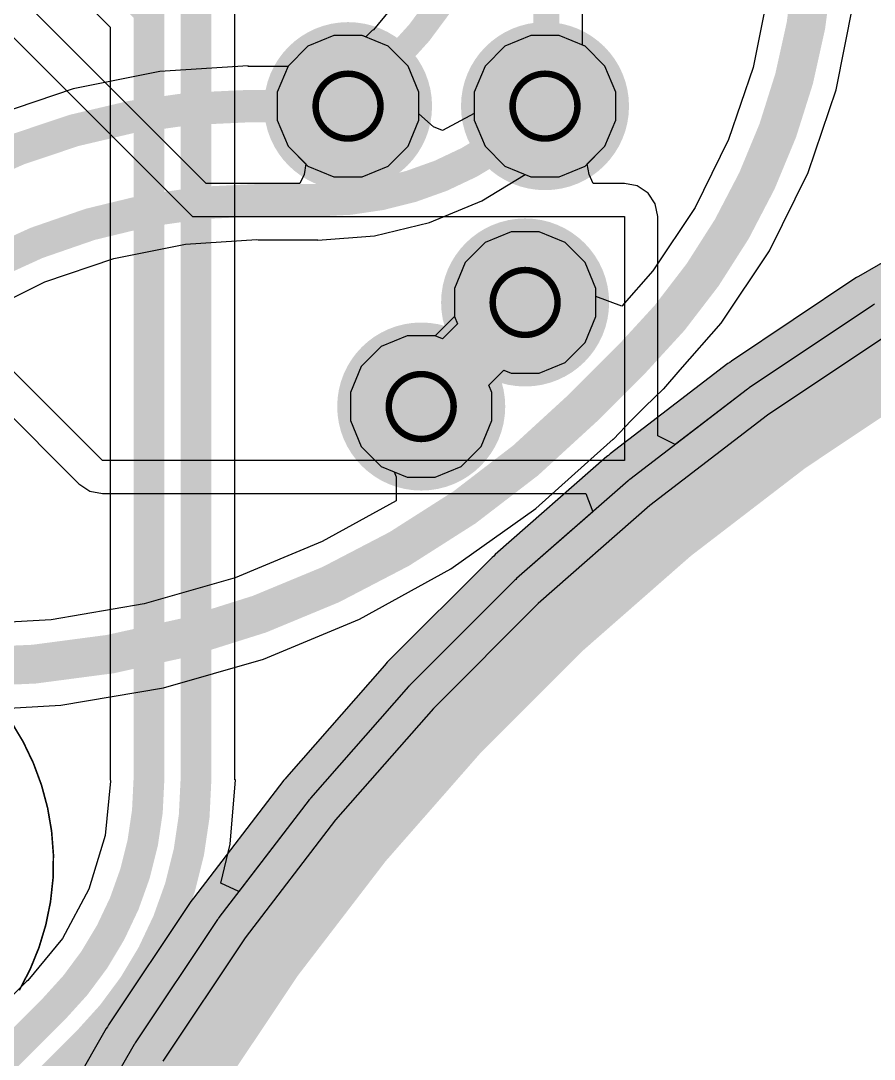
# Model space of a CAD drawing. Header units: inches. Extents: x -30 to 282, y -86 to 78.
# Drawn here: x -6.09 to 0.59, y -35.86 to -27.72 of the extents above; entities that cross this region are included whole.
import ezdxf

# ---------------------------------------------------------------- set-up
doc = ezdxf.new("R2010")
doc.units = ezdxf.units.IN
for name, color, linetype in [('Board Outline', 216, 'Continuous'), ('Bottom Layer', 5, 'Continuous'), ('Dimensions', 6, 'Continuous'), ('Drill Drawing', 1, 'Continuous'), ('GND 01', 76, 'Continuous'), ('GND 02', 16, 'Continuous'), ('Multi-Layer', 9, 'Continuous'), ('PWR', 156, 'Continuous'), ('SIG 01', 90, 'Continuous'), ('Top Layer', 1, 'Continuous'), ('Via Holes', 16, 'Continuous')]:
    doc.layers.add(name, color=color, linetype=linetype)

msp = doc.modelspace()

# ---------------------------------------------------------------- hatches: boundary and pattern name
at = {"layer": 'Bottom Layer'}
h = msp.add_hatch(color=5, dxfattribs=at)
edge = h.paths.add_edge_path()
edge.add_arc((-3.5291, -28.3932), 0.3, 0, 360)
h = msp.add_hatch(color=5, dxfattribs=at)
edge = h.paths.add_edge_path()
edge.add_arc((-1.9866, -28.3932), 0.3, 0, 360)
h = msp.add_hatch(color=5, dxfattribs=at)
edge = h.paths.add_edge_path()
edge.add_arc((-2.1424, -29.9307), 0.3, 0, 360)
h = msp.add_hatch(color=5, dxfattribs=at)
edge = h.paths.add_edge_path()
edge.add_arc((-2.9561, -30.7456), 0.3, 0, 360)
at = {"layer": 'GND 01'}
h = msp.add_hatch(color=76, dxfattribs=at)
edge = h.paths.add_edge_path()
edge.add_arc((-3.5291, -28.3932), 0.658, 0, 360)
h = msp.add_hatch(color=76, dxfattribs=at)
edge = h.paths.add_edge_path()
edge.add_arc((-1.9866, -28.3932), 0.658, 0, 360)
h = msp.add_hatch(color=76, dxfattribs=at)
edge = h.paths.add_edge_path()
edge.add_arc((-2.1424, -29.9307), 0.658, 0, 360)
h = msp.add_hatch(color=76, dxfattribs=at)
edge = h.paths.add_edge_path()
edge.add_arc((-2.9561, -30.7456), 0.658, 0, 360)
at = {"layer": 'GND 02'}
h = msp.add_hatch(color=16, dxfattribs=at)
edge = h.paths.add_edge_path()
edge.add_arc((-3.5291, -28.3932), 0.658, 0, 360)
h = msp.add_hatch(color=16, dxfattribs=at)
edge = h.paths.add_edge_path()
edge.add_arc((-1.9866, -28.3932), 0.658, 0, 360)
h = msp.add_hatch(color=16, dxfattribs=at)
edge = h.paths.add_edge_path()
edge.add_arc((-2.1424, -29.9307), 0.658, 0, 360)
h = msp.add_hatch(color=16, dxfattribs=at)
edge = h.paths.add_edge_path()
edge.add_arc((-2.9561, -30.7456), 0.658, 0, 360)
at = {"layer": 'PWR'}
h = msp.add_hatch(color=156, dxfattribs=at)
edge = h.paths.add_edge_path()
edge.add_arc((-3.5291, -28.3932), 0.3, 0, 360)
h = msp.add_hatch(color=156, dxfattribs=at)
edge = h.paths.add_edge_path()
edge.add_arc((-1.9866, -28.3932), 0.3, 0, 360)
h = msp.add_hatch(color=156, dxfattribs=at)
edge = h.paths.add_edge_path()
edge.add_arc((-2.1424, -29.9307), 0.3, 0, 360)
h = msp.add_hatch(color=156, dxfattribs=at)
edge = h.paths.add_edge_path()
edge.add_arc((-2.9561, -30.7456), 0.3, 0, 360)
at = {"layer": 'SIG 01'}
h = msp.add_hatch(color=90, dxfattribs=at)
edge = h.paths.add_edge_path()
edge.add_arc((-3.5291, -28.3932), 0.3, 0, 360)
h = msp.add_hatch(color=90, dxfattribs=at)
edge = h.paths.add_edge_path()
edge.add_arc((-1.9866, -28.3932), 0.3, 0, 360)
h = msp.add_hatch(color=90, dxfattribs=at)
edge = h.paths.add_edge_path()
edge.add_arc((-2.1424, -29.9307), 0.3, 0, 360)
h = msp.add_hatch(color=90, dxfattribs=at)
edge = h.paths.add_edge_path()
edge.add_arc((-2.9561, -30.7456), 0.3, 0, 360)
at = {"layer": 'Top Layer'}
h = msp.add_hatch(color=1, dxfattribs=at)
edge = h.paths.add_edge_path()
edge.add_arc((-3.5291, -28.3932), 0.3, 0, 360)
h = msp.add_hatch(color=1, dxfattribs=at)
edge = h.paths.add_edge_path()
edge.add_arc((-1.9866, -28.3932), 0.3, 0, 360)
h = msp.add_hatch(color=1, dxfattribs=at)
edge = h.paths.add_edge_path()
edge.add_arc((-2.1424, -29.9307), 0.3, 0, 360)
h = msp.add_hatch(color=1, dxfattribs=at)
edge = h.paths.add_edge_path()
edge.add_arc((-2.9561, -30.7456), 0.3, 0, 360)
at = {"layer": 'Via Holes'}
h = msp.add_hatch(color=7, dxfattribs=at)
edge = h.paths.add_edge_path()
edge.add_arc((-3.5291, -28.3932), 0.15, 0, 360)
h = msp.add_hatch(color=7, dxfattribs=at)
edge = h.paths.add_edge_path()
edge.add_arc((-1.9866, -28.3932), 0.15, 0, 360)
h = msp.add_hatch(color=7, dxfattribs=at)
edge = h.paths.add_edge_path()
edge.add_arc((-2.1424, -29.9307), 0.15, 0, 360)
h = msp.add_hatch(color=7, dxfattribs=at)
edge = h.paths.add_edge_path()
edge.add_arc((-2.9561, -30.7456), 0.15, 0, 360)

# ---------------------------------------------------------------- linework, layer by layer
at = {"layer": 'Board Outline', "const_width": 0.254}
msp.add_lwpolyline([(37.4947, -16.4465, -2.502525), (-17.2929, -16.4465)], format="xyb", dxfattribs=at)
msp.add_lwpolyline([(27.8604, -45.25, 1), (-7.6586, -45.25, 1)], format="xyb", close=True, dxfattribs=at)
at = {"layer": 'Bottom Layer'}
for p, q in [((-7.7209, -25.4473), (-5.3927, -27.7755)), ((-4.4158, -33.6692), (-4.4158, -27.4969)), ((-5.3927, -27.7755), (-5.3927, -33.6669)), ((-3.6393, -27.8392), (-3.8429, -27.9236)), ((-3.4189, -27.8392), (-3.6393, -27.8392)), ((-3.2153, -27.9236), (-3.4189, -27.8392)), ((-2.0968, -27.8392), (-2.3004, -27.9236)), ((-1.8764, -27.8392), (-2.0968, -27.8392)), ((-1.6728, -27.9236), (-1.8764, -27.8392)), ((-3.8429, -27.9236), (-3.9988, -28.0794)), ((-3.0595, -28.0794), (-3.2153, -27.9236)), ((-2.3004, -27.9236), (-2.4562, -28.0794)), ((-1.5169, -28.0794), (-1.6728, -27.9236)), ((-3.9988, -28.0794), (-4.0831, -28.283)), ((-2.9751, -28.283), (-3.0595, -28.0794)), ((-2.4562, -28.0794), (-2.5406, -28.283)), ((-1.4326, -28.283), (-1.5169, -28.0794)), ((-4.0831, -28.283), (-4.0831, -28.5034)), ((-2.9751, -28.5034), (-2.9751, -28.283)), ((-2.5406, -28.283), (-2.5406, -28.5034)), ((-1.4326, -28.5034), (-1.4326, -28.283)), ((-4.0831, -28.5034), (-3.9988, -28.707)), ((-3.0595, -28.707), (-2.9751, -28.5034)), ((-2.5406, -28.5034), (-2.4562, -28.707)), ((-1.5169, -28.707), (-1.4326, -28.5034)), ((-3.9988, -28.707), (-3.8429, -28.8629)), ((-3.2153, -28.8629), (-3.0595, -28.707)), ((-2.4562, -28.707), (-2.3004, -28.8629)), ((-1.6728, -28.8629), (-1.5169, -28.707)), ((-3.8429, -28.8629), (-3.6393, -28.9472)), ((-3.4189, -28.9472), (-3.2153, -28.8629)), ((-2.3004, -28.8629), (-2.0968, -28.9472)), ((-1.8764, -28.9472), (-1.6728, -28.8629)), ((-3.6393, -28.9472), (-3.4189, -28.9472)), ((-2.0968, -28.9472), (-1.8764, -28.9472)), ((-2.2526, -29.3767), (-2.4562, -29.4611)), ((-2.0322, -29.3767), (-2.2526, -29.3767)), ((-1.8286, -29.4611), (-2.0322, -29.3767)), ((-2.4562, -29.4611), (-2.6121, -29.6169)), ((-1.6727, -29.6169), (-1.8286, -29.4611)), ((-2.6121, -29.6169), (-2.6964, -29.8205)), ((-1.5884, -29.8205), (-1.6727, -29.6169)), ((-2.6964, -29.8205), (-2.6964, -30.0409)), ((-1.5884, -30.0409), (-1.5884, -29.8205)), ((0.5788, -29.9533), (-0.3875, -30.5989)), ((0.5867, -29.95), (0.5788, -29.9533)), ((0.5932, -29.9443), (0.5867, -29.95)), ((-2.6964, -30.0409), (-2.6726, -30.0985)), ((-1.6727, -30.2445), (-1.5884, -30.0409)), ((-2.6726, -30.0985), (-2.7892, -30.2151)), ((-3.0663, -30.1916), (-3.2699, -30.276)), ((-2.8459, -30.1916), (-3.0663, -30.1916)), ((-2.7892, -30.2151), (-2.8459, -30.1916)), ((-1.8286, -30.4004), (-1.6727, -30.2445)), ((-3.2699, -30.276), (-3.4258, -30.4318)), ((-2.0322, -30.4847), (-1.8286, -30.4004)), ((-3.4258, -30.4318), (-3.5101, -30.6354)), ((-2.426, -30.5779), (-2.3093, -30.4612)), ((-2.3093, -30.4612), (-2.2526, -30.4847)), ((-2.2526, -30.4847), (-2.0322, -30.4847)), ((-2.4021, -30.6354), (-2.426, -30.5779)), ((-3.5101, -30.6354), (-3.5101, -30.8558)), ((-2.4021, -30.8558), (-2.4021, -30.6354)), ((-0.4013, -30.6088), (-1.3233, -31.3163)), ((-0.3936, -30.605), (-0.4013, -30.6088)), ((-0.3875, -30.5989), (-0.3936, -30.605)), ((-3.5101, -30.8558), (-3.4258, -31.0594)), ((-2.4865, -31.0594), (-2.4021, -30.8558)), ((-3.4258, -31.0594), (-3.2699, -31.2153)), ((-2.6423, -31.2153), (-2.4865, -31.0594)), ((-3.2699, -31.2153), (-3.0663, -31.2996)), ((-2.8459, -31.2996), (-2.6423, -31.2153)), ((-3.0663, -31.2996), (-2.8459, -31.2996)), ((-1.3364, -31.327), (-2.2101, -32.0933)), ((-1.3289, -31.3227), (-1.3364, -31.327)), ((-1.3233, -31.3163), (-1.3289, -31.3227)), ((-2.2225, -32.1049), (-3.0442, -32.9266)), ((-2.2153, -32.1001), (-2.2225, -32.1049)), ((-2.2101, -32.0933), (-2.2153, -32.1001)), ((-3.049, -32.9338), (-3.0558, -32.939)), ((-3.0442, -32.9266), (-3.049, -32.9338)), ((-3.0558, -32.939), (-3.8221, -33.8127)), ((-5.3927, -33.6669), (-5.39, -33.6801)), ((-5.39, -33.6801), (-5.4318, -34.1038)), ((-4.4513, -34.1716), (-4.4117, -33.6692)), ((-4.4117, -33.6692), (-4.4158, -33.6692)), ((-3.8328, -33.8258), (-4.384, -34.5441)), ((-3.8264, -33.8202), (-3.8328, -33.8258)), ((-3.8221, -33.8127), (-3.8264, -33.8202)), ((-5.4318, -34.1038), (-5.5592, -34.524)), ((-4.5246, -34.477), (-4.4513, -34.1716)), ((-4.384, -34.5441), (-4.5246, -34.477)), ((-5.5592, -34.524), (-5.7662, -34.9112)), ((-5.7662, -34.9112), (-6.0363, -35.2403)), ((-6.0475, -35.2478), (-9.0354, -38.2357)), ((-6.0363, -35.2403), (-6.0475, -35.2478))]:
    msp.add_line(p, q, dxfattribs=at)
at = {"layer": 'Bottom Layer', "const_width": 0.2413}
for points in [[(-7.5058, -25.2321), (-5.0884, -27.6495)], [(-4.7201, -33.6692), (-4.7201, -27.4969)], [(-5.0884, -33.6669), (-5.0884, -27.6495)], [(-8.8202, -38.4508), (-5.8323, -35.4629)], [(-8.4519, -38.6034), (-5.5702, -35.7217)]]:
    msp.add_lwpolyline(points, dxfattribs=at)
at = {"layer": 'Bottom Layer', "const_width": 0.1206}
for points in [[(-5.1487, -27.6495, 1), (-5.0281, -27.6495, 1)], [(-5.1487, -27.6495, 1), (-5.0281, -27.6495, 1)], [(-5.1487, -33.6669, 1), (-5.0281, -33.6669, 1)], [(-5.1487, -33.6669, 1), (-5.0281, -33.6669, 1)], [(-4.7804, -33.6692, 1), (-4.6598, -33.6692, 1)], [(-4.7804, -33.6692, 1), (-4.6598, -33.6692, 1)], [(-5.8927, -35.4629, 1), (-5.772, -35.4629, 1)], [(-5.8927, -35.4629, 1), (-5.772, -35.4629, 1)], [(-5.6306, -35.7217, 1), (-5.5099, -35.7217, 1)], [(-5.6306, -35.7217, 1), (-5.5099, -35.7217, 1)], [(-5.6291, -35.7202, 1), (-5.5084, -35.7202, 1)], [(-5.6291, -35.7202, 1), (-5.5084, -35.7202, 1)]]:
    msp.add_lwpolyline(points, format="xyb", close=True, dxfattribs=at)
at = {"layer": 'Bottom Layer', "const_width": 0.2413}
for points in [[(-5.0884, -33.6669, -0.198912), (-5.8323, -35.4629)], [(-4.7201, -33.6692, -0.198725), (-5.5688, -35.7202)], [(-5.5688, -35.7202, -0.00018), (-5.5702, -35.7217)]]:
    msp.add_lwpolyline(points, format="xyb", dxfattribs=at)
at = {"layer": 'Dimensions', "const_width": 0.0127}
msp.add_lwpolyline([(-6.8356, -32.5849, -0.414214), (-6.1036, -35.317)], format="xyb", dxfattribs=at)
at = {"layer": 'Drill Drawing'}
for points, const_width in [([(-3.2751, -28.3932, 1), (-3.7831, -28.3932, 1)], 0.0508), ([(-1.7326, -28.3932, 1), (-2.2406, -28.3932, 1)], 0.0508), ([(-3.7958, -28.3932, 1), (-3.7704, -28.3932, 1)], 0.0254), ([(-3.2878, -28.3932, 1), (-3.2624, -28.3932, 1)], 0.0254), ([(-2.2533, -28.3932, 1), (-2.2279, -28.3932, 1)], 0.0254), ([(-1.7453, -28.3932, 1), (-1.7199, -28.3932, 1)], 0.0254), ([(-1.8884, -29.9307, 1), (-2.3964, -29.9307, 1)], 0.0508), ([(-2.4091, -29.9307, 1), (-2.3837, -29.9307, 1)], 0.0254), ([(-1.9011, -29.9307, 1), (-1.8757, -29.9307, 1)], 0.0254), ([(-2.7021, -30.7456, 1), (-3.2101, -30.7456, 1)], 0.0508), ([(-3.2228, -30.7456, 1), (-3.1974, -30.7456, 1)], 0.0254), ([(-2.7148, -30.7456, 1), (-2.6894, -30.7456, 1)], 0.0254)]:
    msp.add_lwpolyline(points, format="xyb", close=True, dxfattribs=dict(at, const_width=const_width))
at = {"layer": 'GND 01'}
for p, q in [((1.4739, -29.1454), (0.4675, -29.7265)), ((0.4391, -29.7442), (-0.5272, -30.3898)), ((0.4539, -29.7363), (0.4391, -29.7442)), ((0.4675, -29.7265), (0.4539, -29.7363)), ((-0.5544, -30.4093), (-1.4764, -31.1167)), ((-0.5402, -30.4004), (-0.5544, -30.4093)), ((-0.5272, -30.3898), (-0.5402, -30.4004)), ((-1.5022, -31.1379), (-2.3759, -31.9042)), ((-1.4886, -31.1282), (-1.5022, -31.1379)), ((-1.4764, -31.1167), (-1.4886, -31.1282)), ((-2.4003, -31.927), (-3.2221, -32.7488)), ((-2.3874, -31.9164), (-2.4003, -31.927)), ((-2.3759, -31.9042), (-2.3874, -31.9164)), ((-3.2449, -32.7732), (-4.0112, -33.6469)), ((-3.2327, -32.7617), (-3.2449, -32.7732)), ((-3.2221, -32.7488), (-3.2327, -32.7617)), ((-4.0209, -33.6605), (-4.0324, -33.6727)), ((-4.0112, -33.6469), (-4.0209, -33.6605)), ((-4.0324, -33.6727), (-4.7398, -34.5947)), ((-4.7593, -34.6219), (-5.4049, -35.5882)), ((-4.7487, -34.609), (-4.7593, -34.6219)), ((-4.7398, -34.5947), (-4.7487, -34.609)), ((-5.4226, -35.6165), (-6.0037, -36.623)), ((-5.4128, -35.603), (-5.4226, -35.6165)), ((-5.4049, -35.5882), (-5.4128, -35.603))]:
    msp.add_line(p, q, dxfattribs=at)
at = {"layer": 'GND 01', "const_width": 1.016}
for points in [[(0.7227, -30.1686), (1.7291, -29.5875)], [(-0.2436, -30.8142), (0.7227, -30.1686)], [(-1.1656, -31.5217), (-0.2436, -30.8142)], [(-2.0394, -32.288), (-1.1656, -31.5217)], [(-2.8611, -33.1097), (-2.0394, -32.288)], [(-3.6274, -33.9835), (-2.8611, -33.1097)], [(-4.3349, -34.9055), (-3.6274, -33.9835)], [(-4.9805, -35.8718), (-4.3349, -34.9055)], [(-5.5616, -36.8782), (-4.9805, -35.8718)]]:
    msp.add_lwpolyline(points, dxfattribs=at)
at = {"layer": 'GND 01', "const_width": 0.508}
for points in [[(0.4687, -30.1686, 1), (0.9767, -30.1686, 1)], [(0.4687, -30.1686, 1), (0.9767, -30.1686, 1)], [(-0.4976, -30.8142, 1), (0.0104, -30.8142, 1)], [(-0.4976, -30.8142, 1), (0.0104, -30.8142, 1)], [(-1.4196, -31.5217, 1), (-0.9116, -31.5217, 1)], [(-1.4196, -31.5217, 1), (-0.9116, -31.5217, 1)], [(-2.2934, -32.288, 1), (-1.7854, -32.288, 1)], [(-2.2934, -32.288, 1), (-1.7854, -32.288, 1)], [(-3.1151, -33.1097, 1), (-2.6071, -33.1097, 1)], [(-3.1151, -33.1097, 1), (-2.6071, -33.1097, 1)], [(-3.8814, -33.9835, 1), (-3.3734, -33.9835, 1)], [(-3.8814, -33.9835, 1), (-3.3734, -33.9835, 1)], [(-4.5889, -34.9055, 1), (-4.0809, -34.9055, 1)], [(-4.5889, -34.9055, 1), (-4.0809, -34.9055, 1)], [(-5.2345, -35.8718, 1), (-4.7265, -35.8718, 1)], [(-5.2345, -35.8718, 1), (-4.7265, -35.8718, 1)]]:
    msp.add_lwpolyline(points, format="xyb", close=True, dxfattribs=at)
at = {"layer": 'GND 02'}
for p, q in [((1.4739, -29.1454), (0.4675, -29.7265)), ((0.4391, -29.7442), (-0.5272, -30.3898)), ((0.4539, -29.7363), (0.4391, -29.7442)), ((0.4675, -29.7265), (0.4539, -29.7363)), ((-0.5544, -30.4093), (-1.4764, -31.1167)), ((-0.5402, -30.4004), (-0.5544, -30.4093)), ((-0.5272, -30.3898), (-0.5402, -30.4004)), ((-1.5022, -31.1379), (-2.3759, -31.9042)), ((-1.4886, -31.1282), (-1.5022, -31.1379)), ((-1.4764, -31.1167), (-1.4886, -31.1282)), ((-2.4003, -31.927), (-3.2221, -32.7488)), ((-2.3874, -31.9164), (-2.4003, -31.927)), ((-2.3759, -31.9042), (-2.3874, -31.9164)), ((-3.2449, -32.7732), (-4.0112, -33.6469)), ((-3.2327, -32.7617), (-3.2449, -32.7732)), ((-3.2221, -32.7488), (-3.2327, -32.7617)), ((-4.0209, -33.6605), (-4.0324, -33.6727)), ((-4.0112, -33.6469), (-4.0209, -33.6605)), ((-4.0324, -33.6727), (-4.7398, -34.5947)), ((-4.7593, -34.6219), (-5.4049, -35.5882)), ((-4.7487, -34.609), (-4.7593, -34.6219)), ((-4.7398, -34.5947), (-4.7487, -34.609)), ((-5.4226, -35.6165), (-6.0037, -36.623)), ((-5.4128, -35.603), (-5.4226, -35.6165)), ((-5.4049, -35.5882), (-5.4128, -35.603))]:
    msp.add_line(p, q, dxfattribs=at)
at = {"layer": 'GND 02', "const_width": 1.016}
for points in [[(0.7227, -30.1686), (1.7291, -29.5875)], [(-0.2436, -30.8142), (0.7227, -30.1686)], [(-1.1656, -31.5217), (-0.2436, -30.8142)], [(-2.0394, -32.288), (-1.1656, -31.5217)], [(-2.8611, -33.1097), (-2.0394, -32.288)], [(-3.6274, -33.9835), (-2.8611, -33.1097)], [(-4.3349, -34.9055), (-3.6274, -33.9835)], [(-4.9805, -35.8718), (-4.3349, -34.9055)], [(-5.5616, -36.8782), (-4.9805, -35.8718)]]:
    msp.add_lwpolyline(points, dxfattribs=at)
at = {"layer": 'GND 02', "const_width": 0.508}
for points in [[(0.4687, -30.1686, 1), (0.9767, -30.1686, 1)], [(0.4687, -30.1686, 1), (0.9767, -30.1686, 1)], [(-0.4976, -30.8142, 1), (0.0104, -30.8142, 1)], [(-0.4976, -30.8142, 1), (0.0104, -30.8142, 1)], [(-1.4196, -31.5217, 1), (-0.9116, -31.5217, 1)], [(-1.4196, -31.5217, 1), (-0.9116, -31.5217, 1)], [(-2.2934, -32.288, 1), (-1.7854, -32.288, 1)], [(-2.2934, -32.288, 1), (-1.7854, -32.288, 1)], [(-3.1151, -33.1097, 1), (-2.6071, -33.1097, 1)], [(-3.1151, -33.1097, 1), (-2.6071, -33.1097, 1)], [(-3.8814, -33.9835, 1), (-3.3734, -33.9835, 1)], [(-3.8814, -33.9835, 1), (-3.3734, -33.9835, 1)], [(-4.5889, -34.9055, 1), (-4.0809, -34.9055, 1)], [(-4.5889, -34.9055, 1), (-4.0809, -34.9055, 1)], [(-5.2345, -35.8718, 1), (-4.7265, -35.8718, 1)], [(-5.2345, -35.8718, 1), (-4.7265, -35.8718, 1)]]:
    msp.add_lwpolyline(points, format="xyb", close=True, dxfattribs=at)
at = {"layer": 'Multi-Layer'}
for p, q in [((0.7227, -30.1686), (-0.2436, -30.8142)), ((-0.2436, -30.8142), (-1.1656, -31.5217)), ((-1.1656, -31.5217), (-2.0394, -32.288)), ((-2.0394, -32.288), (-2.8611, -33.1097)), ((-2.8611, -33.1097), (-3.6274, -33.9835)), ((-3.6274, -33.9835), (-4.3349, -34.9055)), ((-4.3349, -34.9055), (-4.9805, -35.8718))]:
    msp.add_line(p, q, dxfattribs=at)
at = {"layer": 'PWR'}
for p, q in [((-3.6393, -27.8392), (-3.8429, -27.9236)), ((-3.4189, -27.8392), (-3.6393, -27.8392)), ((-3.2153, -27.9236), (-3.4189, -27.8392)), ((-2.0968, -27.8392), (-2.3004, -27.9236)), ((-1.8764, -27.8392), (-2.0968, -27.8392)), ((-1.6728, -27.9236), (-1.8764, -27.8392)), ((-3.8429, -27.9236), (-3.9988, -28.0794)), ((-3.0595, -28.0794), (-3.2153, -27.9236)), ((-2.3004, -27.9236), (-2.4562, -28.0794)), ((-1.5169, -28.0794), (-1.6728, -27.9236)), ((-3.9988, -28.0794), (-4.0831, -28.283)), ((-2.9751, -28.283), (-3.0595, -28.0794)), ((-2.4562, -28.0794), (-2.5406, -28.283)), ((-1.4326, -28.283), (-1.5169, -28.0794)), ((-4.0831, -28.283), (-4.0831, -28.5034)), ((-2.9751, -28.5034), (-2.9751, -28.283)), ((-2.5406, -28.283), (-2.5406, -28.5034)), ((-1.4326, -28.5034), (-1.4326, -28.283)), ((-4.0831, -28.5034), (-3.9988, -28.707)), ((-3.0595, -28.707), (-2.9751, -28.5034)), ((-2.5406, -28.5034), (-2.4562, -28.707)), ((-1.5169, -28.707), (-1.4326, -28.5034)), ((-3.9988, -28.707), (-3.8429, -28.8629)), ((-3.2153, -28.8629), (-3.0595, -28.707)), ((-2.4562, -28.707), (-2.3004, -28.8629)), ((-1.6728, -28.8629), (-1.5169, -28.707)), ((-3.8429, -28.8629), (-3.6393, -28.9472)), ((-3.4189, -28.9472), (-3.2153, -28.8629)), ((-2.3004, -28.8629), (-2.0968, -28.9472)), ((-1.8764, -28.9472), (-1.6728, -28.8629)), ((-3.6393, -28.9472), (-3.4189, -28.9472)), ((-2.0968, -28.9472), (-1.8764, -28.9472)), ((0.5788, -29.9533), (-0.3875, -30.5989)), ((0.5867, -29.95), (0.5788, -29.9533)), ((0.5932, -29.9443), (0.5867, -29.95)), ((-0.4013, -30.6088), (-1.3233, -31.3163)), ((-0.3936, -30.605), (-0.4013, -30.6088)), ((-0.3875, -30.5989), (-0.3936, -30.605)), ((-1.3364, -31.327), (-2.2101, -32.0933)), ((-1.3289, -31.3227), (-1.3364, -31.327)), ((-1.3233, -31.3163), (-1.3289, -31.3227)), ((-2.2225, -32.1049), (-3.0442, -32.9266)), ((-2.2153, -32.1001), (-2.2225, -32.1049)), ((-2.2101, -32.0933), (-2.2153, -32.1001)), ((-3.049, -32.9338), (-3.0558, -32.939)), ((-3.0442, -32.9266), (-3.049, -32.9338)), ((-3.0558, -32.939), (-3.8221, -33.8127)), ((-3.8328, -33.8258), (-4.5403, -34.7478)), ((-3.8264, -33.8202), (-3.8328, -33.8258)), ((-3.8221, -33.8127), (-3.8264, -33.8202)), ((-4.5502, -34.7616), (-5.1958, -35.7279)), ((-4.5441, -34.7555), (-4.5502, -34.7616)), ((-4.5403, -34.7478), (-4.5441, -34.7555)), ((-5.2048, -35.7423), (-5.7859, -36.7487)), ((-5.1991, -35.7358), (-5.2048, -35.7423)), ((-5.1958, -35.7279), (-5.1991, -35.7358))]:
    msp.add_line(p, q, dxfattribs=at)
at = {"layer": 'SIG 01'}
for p, q in [((-0.2412, -27.5078), (-0.3572, -28.0911)), ((0.2943, -28.2657), (0.4276, -27.5958)), ((-3.6393, -27.8392), (-3.8429, -27.9236)), ((-3.4189, -27.8392), (-3.6393, -27.8392)), ((-3.2153, -27.9236), (-3.4189, -27.8392)), ((-2.0968, -27.8392), (-2.3004, -27.9236)), ((-1.8764, -27.8392), (-2.0968, -27.8392)), ((-1.6728, -27.9236), (-1.8764, -27.8392)), ((-3.8429, -27.9236), (-3.9988, -28.0794)), ((-3.0595, -28.0794), (-3.2153, -27.9236)), ((-2.3004, -27.9236), (-2.4562, -28.0794)), ((-1.5169, -28.0794), (-1.6728, -27.9236)), ((-5.0031, -28.1224), (-5.6823, -28.2575)), ((-4.3121, -28.0771), (-5.0031, -28.1224)), ((-4.3121, -28.0825), (-4.3121, -28.0771)), ((-4.0001, -28.0825), (-4.3121, -28.0825)), ((-3.9988, -28.0794), (-4.0001, -28.0825)), ((-2.9751, -28.283), (-3.0595, -28.0794)), ((-2.4562, -28.0794), (-2.5406, -28.283)), ((-1.4326, -28.283), (-1.5169, -28.0794)), ((-0.3572, -28.0911), (-0.5484, -28.6544)), ((-5.6823, -28.2575), (-6.338, -28.4801)), ((-2.9751, -28.454), (-2.9751, -28.283)), ((-2.5406, -28.283), (-2.5406, -28.4521)), ((-1.4326, -28.5034), (-1.4326, -28.283)), ((0.0748, -28.9125), (0.2943, -28.2657)), ((-2.8594, -28.5541), (-2.9751, -28.454)), ((-2.5406, -28.4521), (-2.7889, -28.5849)), ((-1.5169, -28.707), (-1.4326, -28.5034)), ((-2.7889, -28.5849), (-2.8594, -28.5541)), ((-1.6728, -28.8629), (-1.5169, -28.707)), ((-0.5484, -28.6544), (-0.8115, -29.1878)), ((-1.8764, -28.9472), (-1.6728, -28.8629)), ((-2.4808, -29.1351), (-2.143, -28.9281)), ((-2.143, -28.9281), (-2.0968, -28.9472)), ((-2.0968, -28.9472), (-1.8764, -28.9472)), ((-0.2273, -29.5251), (0.0748, -28.9125)), ((-2.8909, -29.3049), (-2.4808, -29.1351)), ((-0.8115, -29.1878), (-1.1419, -29.6824)), ((-3.3224, -29.4085), (-2.8909, -29.3049)), ((-4.8024, -29.4753), (-4.2426, -29.4386)), ((-4.2426, -29.4386), (-4.2327, -29.4406)), ((-3.7649, -29.4433), (-3.3224, -29.4085)), ((-2.2526, -29.3767), (-2.4562, -29.4611)), ((-2.0322, -29.3767), (-2.2526, -29.3767)), ((-1.8286, -29.4611), (-2.0322, -29.3767)), ((-5.3623, -29.5867), (-4.8024, -29.4753)), ((-4.2327, -29.4406), (-3.7649, -29.4406)), ((-3.7649, -29.4406), (-3.7649, -29.4433)), ((-2.4562, -29.4611), (-2.6121, -29.6169)), ((-1.6727, -29.6169), (-1.8286, -29.4611)), ((-5.9028, -29.7702), (-5.3623, -29.5867)), ((-0.6068, -30.093), (-0.2273, -29.5251)), ((-2.6121, -29.6169), (-2.6964, -29.8205)), ((-1.5884, -29.8205), (-1.6727, -29.6169)), ((-1.1419, -29.6824), (-1.3852, -29.9598)), ((-6.4148, -30.0227), (-5.9028, -29.7702)), ((-2.6964, -29.8205), (-2.6964, -30.0409)), ((-1.5884, -29.8833), (-1.5884, -29.8205)), ((-1.3852, -29.9598), (-1.5884, -29.8833)), ((0.5788, -29.9533), (-0.3875, -30.5989)), ((0.5867, -29.95), (0.5788, -29.9533)), ((0.5932, -29.9443), (0.5867, -29.95)), ((-2.6964, -30.0409), (-2.8459, -30.1916)), ((-0.9275, -30.4587), (-0.6068, -30.093)), ((-3.0663, -30.1916), (-3.2699, -30.276)), ((-2.8459, -30.1916), (-3.0663, -30.1916)), ((-3.2699, -30.276), (-3.4258, -30.4318)), ((-3.4258, -30.4318), (-3.5101, -30.6354)), ((-1.0571, -30.6066), (-0.9275, -30.4587)), ((-3.5101, -30.6354), (-3.5101, -30.8558)), ((-0.4013, -30.6088), (-1.3233, -31.3163)), ((-1.204, -30.7467), (-1.0584, -30.6077)), ((-1.0584, -30.6077), (-1.0571, -30.6066)), ((-0.3936, -30.605), (-0.4013, -30.6088)), ((-0.3875, -30.5989), (-0.3936, -30.605)), ((-1.3122, -30.855), (-1.204, -30.7467)), ((-3.5101, -30.8558), (-3.4258, -31.0594)), ((-1.451, -31.0007), (-1.3122, -30.855)), ((-3.4258, -31.0594), (-3.2699, -31.2153)), ((-1.6008, -31.1347), (-1.4516, -31.0014)), ((-1.4516, -31.0014), (-1.451, -31.0007)), ((-2.0596, -31.5448), (-1.6008, -31.1347)), ((-3.2699, -31.2153), (-3.1687, -31.2572)), ((-3.1687, -31.2572), (-3.1513, -31.2958)), ((-3.1513, -31.2958), (-3.1523, -31.4839)), ((-1.3364, -31.327), (-2.2101, -32.0933)), ((-1.3289, -31.3227), (-1.3364, -31.327)), ((-1.3233, -31.3163), (-1.3289, -31.3227)), ((-3.1523, -31.4839), (-3.7309, -31.8037)), ((-2.7247, -32.0166), (-2.0596, -31.5448)), ((-3.7309, -31.8037), (-4.4144, -32.0868)), ((-3.4384, -32.4111), (-2.7247, -32.0166)), ((-4.4144, -32.0868), (-5.1254, -32.2916)), ((-2.2225, -32.1049), (-3.0442, -32.9266)), ((-2.2153, -32.1001), (-2.2225, -32.1049)), ((-2.2101, -32.0933), (-2.2153, -32.1001)), ((-5.1254, -32.2916), (-5.8548, -32.4156)), ((-5.8548, -32.4156), (-6.5768, -32.4561)), ((-4.1918, -32.7231), (-3.4384, -32.4111)), ((-4.9754, -32.9489), (-4.1918, -32.7231)), ((-3.049, -32.9338), (-3.0558, -32.939)), ((-3.0442, -32.9266), (-3.049, -32.9338)), ((-5.7793, -33.0855), (-4.9754, -32.9489)), ((-3.0558, -32.939), (-3.8221, -33.8127)), ((-6.5935, -33.1312), (-5.7793, -33.0855)), ((-3.8328, -33.8258), (-4.5403, -34.7478)), ((-3.8264, -33.8202), (-3.8328, -33.8258)), ((-3.8221, -33.8127), (-3.8264, -33.8202)), ((-4.5502, -34.7616), (-5.1958, -35.7279)), ((-4.5441, -34.7555), (-4.5502, -34.7616)), ((-4.5403, -34.7478), (-4.5441, -34.7555)), ((-5.2048, -35.7423), (-5.7859, -36.7487)), ((-5.1991, -35.7358), (-5.2048, -35.7423)), ((-5.1958, -35.7279), (-5.1991, -35.7358))]:
    msp.add_line(p, q, dxfattribs=at)
for points, const_width in [([(0.1309, -26.9143, -0.198995), (-1.2996, -30.3663)], 0.3048), ([(-7.7148, -28.0834, -0.198912), (-5.9188, -27.3395)], 0.3048), ([(-9.2901, -33.3712, -0.414214), (-4.3121, -28.3932)], 0.254), ([(-1.9866, -28.3932, -0.198912), (-3.7649, -29.1298)], 0.254), ([(-7.456, -30.4197, -0.192656), (-4.2327, -29.1298)], 0.254), ([(-1.6926, -30.7592, -0.198944), (-6.5935, -32.7896)], 0.3048)]:
    msp.add_lwpolyline(points, format="xyb", dxfattribs=dict(at, const_width=const_width))
for points, const_width in [([(-4.3121, -28.3932), (-3.5291, -28.3932)], 0.254), ([(-4.2327, -29.1298), (-3.7649, -29.1298)], 0.254), ([(-1.6926, -30.7592), (-1.2996, -30.3663)], 0.3048)]:
    msp.add_lwpolyline(points, dxfattribs=dict(at, const_width=const_width))
for points, const_width in [([(-4.3756, -28.3932, 1), (-4.2486, -28.3932, 1)], 0.127), ([(-4.3756, -28.3932, 1), (-4.2486, -28.3932, 1)], 0.127), ([(-3.5926, -28.3932, 1), (-3.4656, -28.3932, 1)], 0.127), ([(-2.0501, -28.3932, 1), (-1.9231, -28.3932, 1)], 0.127), ([(-4.2962, -29.1298, 1), (-4.1692, -29.1298, 1)], 0.127), ([(-4.2962, -29.1298, 1), (-4.1692, -29.1298, 1)], 0.127), ([(-3.8284, -29.1298, 1), (-3.7014, -29.1298, 1)], 0.127), ([(-3.8284, -29.1298, 1), (-3.7014, -29.1298, 1)], 0.127), ([(-1.3758, -30.3663, 1), (-1.2234, -30.3663, 1)], 0.1524), ([(-1.3758, -30.3663, 1), (-1.2234, -30.3663, 1)], 0.1524), ([(-1.7688, -30.7592, 1), (-1.6164, -30.7592, 1)], 0.1524), ([(-1.7688, -30.7592, 1), (-1.6164, -30.7592, 1)], 0.1524)]:
    msp.add_lwpolyline(points, format="xyb", close=True, dxfattribs=dict(at, const_width=const_width))
at = {"layer": 'Top Layer'}
for p, q in [((-1.692, -27.9156), (-1.692, -25.9443)), ((-3.0572, -27.4622), (-3.3303, -27.7949)), ((-4.6411, -28.9978), (-6.0388, -27.6001)), ((-6.2977, -27.7074), (-4.7483, -29.2568)), ((-3.3407, -27.8019), (-3.39, -27.8512)), ((-3.3303, -27.7949), (-3.3407, -27.8019)), ((-3.6393, -27.8392), (-3.8429, -27.9236)), ((-3.4189, -27.8392), (-3.6393, -27.8392)), ((-3.39, -27.8512), (-3.4189, -27.8392)), ((-3.8429, -27.9236), (-3.9988, -28.0794)), ((-1.6728, -27.9236), (-1.692, -27.9156)), ((-1.5169, -28.0794), (-1.6728, -27.9236)), ((-3.9988, -28.0794), (-4.0831, -28.283)), ((-1.4326, -28.283), (-1.5169, -28.0794)), ((-4.0831, -28.283), (-4.0831, -28.5034)), ((-1.4326, -28.5034), (-1.4326, -28.283)), ((-5.4534, -31.168), (-8.2027, -28.4186)), ((-4.0831, -28.5034), (-3.9988, -28.707)), ((-1.5169, -28.707), (-1.4326, -28.5034)), ((-8.3859, -28.6017), (-5.6365, -31.3511)), ((-3.9988, -28.707), (-3.8604, -28.8454)), ((-1.6553, -28.8454), (-1.5169, -28.707)), ((-3.8604, -28.8454), (-3.8737, -28.9275)), ((-1.6421, -28.9275), (-1.6553, -28.8454)), ((-3.8737, -28.9275), (-3.9071, -28.9978)), ((-1.6086, -28.9978), (-1.6421, -28.9275)), ((-3.9071, -28.9978), (-4.6411, -28.9978)), ((-1.3631, -28.9978), (-1.6086, -28.9978)), ((-1.264, -29.0176), (-1.3631, -28.9978)), ((-1.18, -29.0737), (-1.264, -29.0176)), ((-1.1238, -29.1577), (-1.18, -29.0737)), ((-1.1041, -29.2568), (-1.1238, -29.1577)), ((-4.7483, -29.2568), (-1.3631, -29.2568)), ((-1.3631, -29.2568), (-1.3631, -31.168)), ((-1.1041, -30.9758), (-1.1041, -29.2568)), ((0.5788, -29.9533), (-0.3875, -30.5989)), ((0.5867, -29.95), (0.5788, -29.9533)), ((0.5932, -29.9443), (0.5867, -29.95)), ((-0.4013, -30.6088), (-0.9675, -31.0432)), ((-0.3936, -30.605), (-0.4013, -30.6088)), ((-0.3875, -30.5989), (-0.3936, -30.605)), ((-0.9675, -31.0432), (-1.1041, -30.9758)), ((-1.3631, -31.168), (-5.4534, -31.168)), ((-5.6365, -31.3511), (-5.5525, -31.4072)), ((-5.5525, -31.4072), (-5.4534, -31.427)), ((-5.4534, -31.427), (-1.6667, -31.427)), ((-1.6667, -31.427), (-1.613, -31.5696)), ((-1.613, -31.5696), (-2.2101, -32.0933)), ((-2.2225, -32.1049), (-3.0442, -32.9266)), ((-2.2153, -32.1001), (-2.2225, -32.1049)), ((-2.2101, -32.0933), (-2.2153, -32.1001)), ((-3.049, -32.9338), (-3.0558, -32.939)), ((-3.0442, -32.9266), (-3.049, -32.9338)), ((-3.0558, -32.939), (-3.8221, -33.8127)), ((-3.8328, -33.8258), (-4.5403, -34.7478)), ((-3.8264, -33.8202), (-3.8328, -33.8258)), ((-3.8221, -33.8127), (-3.8264, -33.8202)), ((-4.5502, -34.7616), (-5.1958, -35.7279)), ((-4.5441, -34.7555), (-4.5502, -34.7616)), ((-4.5403, -34.7478), (-4.5441, -34.7555)), ((-5.2048, -35.7423), (-5.7859, -36.7487)), ((-5.1991, -35.7358), (-5.2048, -35.7423)), ((-5.1958, -35.7279), (-5.1991, -35.7358))]:
    msp.add_line(p, q, dxfattribs=at)
at = {"layer": 'Top Layer', "const_width": 0.2032}
for points in [[(-1.9769, -28.3836), (-1.9769, -25.0588)], [(-3.5291, -28.3932), (-3.1392, -28.0033)], [(-1.9866, -28.3932), (-1.9769, -28.3836)]]:
    msp.add_lwpolyline(points, dxfattribs=at)
msp.add_lwpolyline([(-2.3953, -26.2073, -0.198912), (-3.1392, -28.0033)], format="xyb", dxfattribs=at)
at = {"layer": 'Top Layer', "const_width": 0.1016}
for points in [[(-3.19, -28.0033, 1), (-3.0884, -28.0033, 1)], [(-3.19, -28.0033, 1), (-3.0884, -28.0033, 1)], [(-3.5799, -28.3932, 1), (-3.4783, -28.3932, 1)], [(-2.0374, -28.3932, 1), (-1.9358, -28.3932, 1)], [(-2.0277, -28.3836, 1), (-1.9261, -28.3836, 1)], [(-2.0277, -28.3836, 1), (-1.9261, -28.3836, 1)]]:
    msp.add_lwpolyline(points, format="xyb", close=True, dxfattribs=at)

doc.saveas('drawing.dxf')
